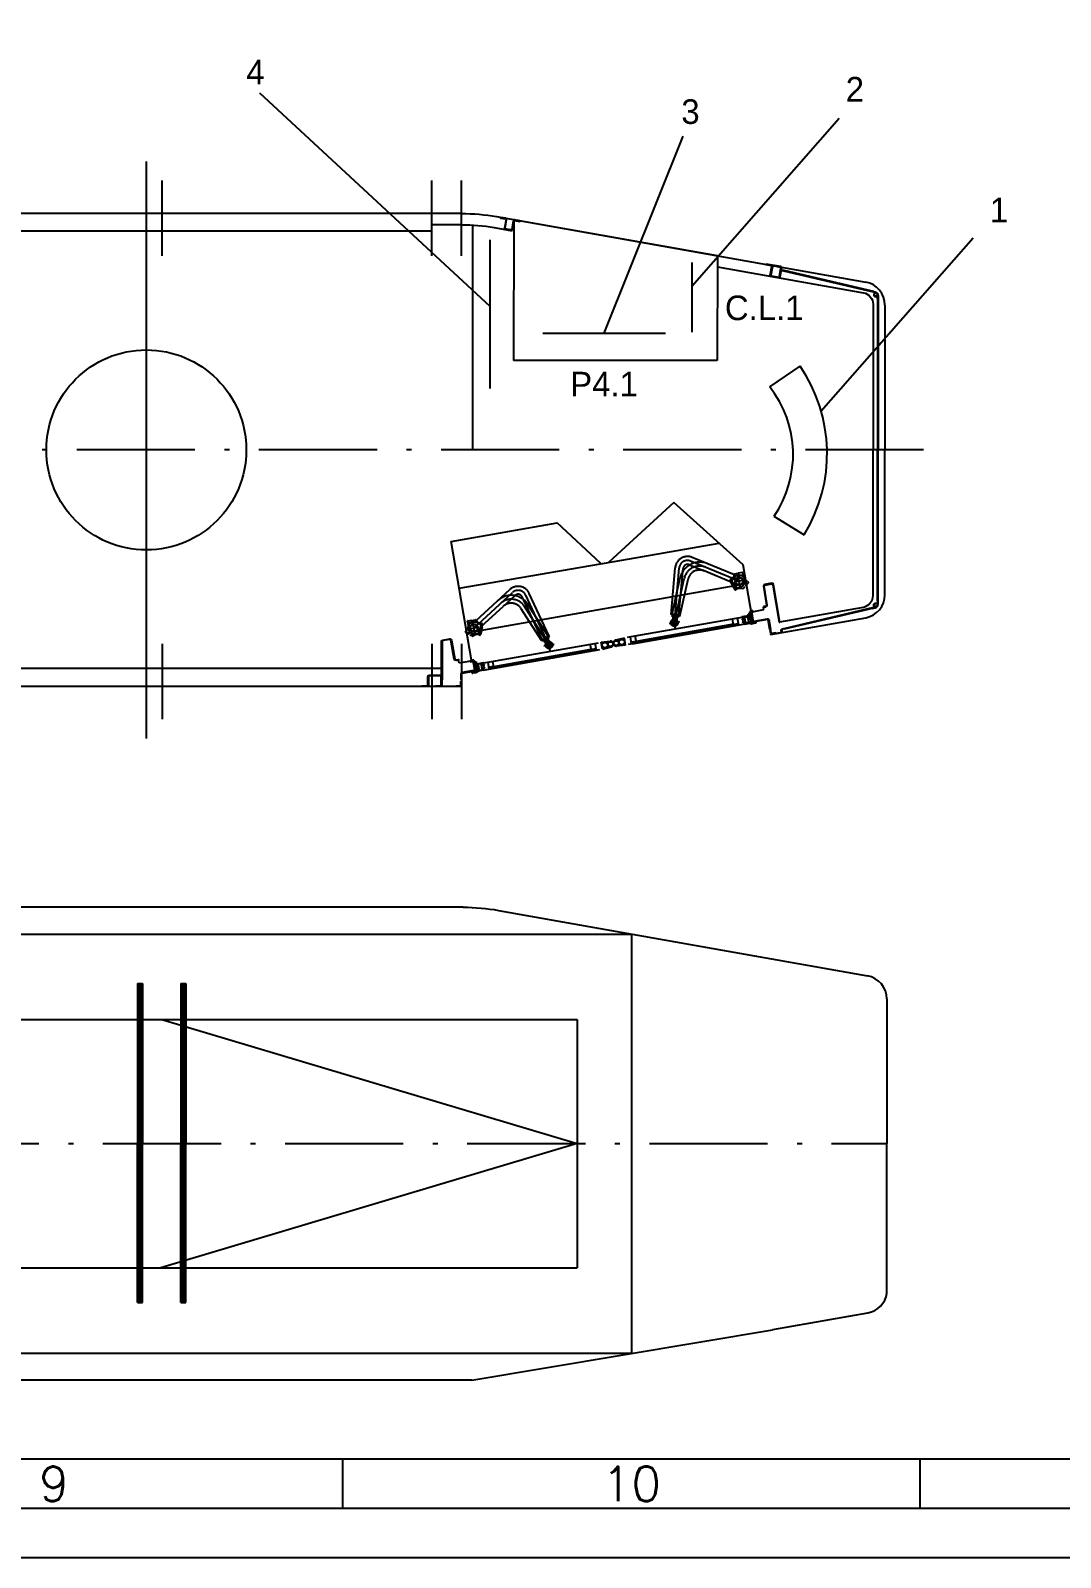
# Model space of a CAD drawing. Header units: millimetres. Extents: x 39 to 880, y 30 to 327.
# Drawn here: x 545.2 to 649.8, y 29.8 to 184.8 of the extents above; entities that cross this region are included whole.
import ezdxf
from ezdxf.enums import TextEntityAlignment as Align

# ---------------------------------------------------------------- set-up
doc = ezdxf.new("R2010")
doc.units = ezdxf.units.MM
doc.linetypes.add('ACAD_ISO10W100', pattern=[18.5, 12, -3, 0.5, -3])
doc.layers.add('AXE', color=1, linetype='ACAD_ISO10W100')
doc.layers.add('SUBTIRE', color=1, linetype='Continuous')
doc.styles.add('ISO', font='SIMPLEX.SHX')

# ---------------------------------------------------------------- blocks, each defined once
blk = doc.blocks.new('4A4')
at = {"color": 70}
for p, q in [((-303.24, 5), (-303.24, 10)), ((-244.6, 5), (-244.6, 10))]:
    blk.add_line(p, q, dxfattribs=at)
at = {"color": 240}
for points in [[(0, 0), (0, 297), (-841, 297), (-841, 0)], [(-5, 5), (-5, 292), (-836, 292), (-836, 5)]]:
    blk.add_lwpolyline(points, close=True, dxfattribs=at)
at = {"color": 70}
blk.add_lwpolyline([(-831, 287), (-831, 10), (-10, 10), (-10, 287)], close=True, dxfattribs=at)
at = {"color": 50, "style": 'ISO'}
for s, p in [('9', (-332.56, 7.48)), ('10', (-273.92, 7.48))]:
    blk.add_text(s, height=3.5, dxfattribs=at).set_placement(p, align=Align.MIDDLE)

msp = doc.modelspace()

# ---------------------------------------------------------------- linework, layer by layer
at = {"color": 1}
for p, q in [((591.85, 156.79), (568.46, 178.46)), ((612.39, 158.91), (627.3, 175.91)), ((603.45, 154.09), (611.47, 174.08)), ((590.09, 142.24), (590.09, 165.07)), ((625.47, 146.2), (640.9, 163.78)), ((444.2, 93.1), (606.22, 93.1)), ((606.22, 93.1), (606.22, 50.53)), ((556.07, 88.06), (556.55, 88.06)), ((556.23, 72.42), (556.23, 88.06)), ((560.47, 88.06), (560.95, 88.06)), ((560.79, 72.42), (560.79, 88.06)), ((444.2, 84.43), (556.07, 84.43)), ((556.55, 84.43), (560.47, 84.43)), ((558.51, 84.43), (600.71, 71.82)), ((560.95, 84.43), (600.71, 84.43)), ((600.71, 84.43), (600.71, 59.2)), ((556.23, 71.35), (556.23, 71.88)), ((556.23, 71.35), (556.23, 55.71)), ((600.71, 71.82), (558.43, 59.2)), ((560.79, 71.35), (560.79, 71.82)), ((560.79, 71.35), (560.79, 55.71)), ((444.2, 59.2), (600.71, 59.2)), ((556.07, 55.71), (556.55, 55.71)), ((560.47, 55.71), (560.95, 55.71)), ((590, 47.82), (620.55, 52.93))]:
    msp.add_line(p, q, dxfattribs=at)
for p, q in [((594.27, 165.61), (594.25, 151.3)), ((614.95, 161.95), (594.27, 165.61)), ((614.95, 161.95), (614.93, 151.3)), ((614.93, 151.3), (594.25, 151.3))]:
    msp.add_line(p, q)
at = {"color": 2}
for p, q in [((591.85, 148.46), (591.85, 163.56)), ((612.39, 154.19), (612.39, 161.26)), ((597.21, 154.09), (609.68, 154.08)), ((620.25, 148.63), (623.33, 150.74)), ((620.68, 135.51), (623.76, 133.62))]:
    msp.add_line(p, q, dxfattribs=at)
at = {"color": 1, "linetype": 'ACAD_ISO10W100'}
for p, q in [((635.88, 142.24), (436.95, 142.24)), ((108.54, 71.82), (632.14, 71.82))]:
    msp.add_line(p, q, dxfattribs=at)
at = {"color": 2}
for centre, radius, start, end in [((610.35, 141.86), 15.73, 328.4391, 34.3892), ((611.52, 141.78), 11.11, 325.6371, 38.122)]:
    msp.add_arc(centre, radius, start, end, dxfattribs=at)
at = {"layer": 'AXE', "ltscale": 10}
msp.add_line((556.95, 171.53), (556.95, 112.95), dxfattribs=at)
at = {"layer": 'AXE'}
for p, q in [((558.55, 161.93), (558.55, 169.57)), ((585.95, 161.93), (585.95, 169.57)), ((588.95, 161.93), (588.95, 169.57)), ((610.24, 125.52), (610.65, 130.28)), ((610.24, 125.52), (610.65, 130.28)), ((610.57, 124.69), (611.05, 130.25)), ((610.57, 124.69), (611.05, 130.25)), ((611.42, 129.9), (611.45, 130.21)), ((611.42, 129.9), (611.45, 130.21)), ((612.11, 130.57), (612.07, 130.59)), ((612.11, 130.57), (612.07, 130.59)), ((612.11, 130.57), (613.59, 129.96)), ((612.11, 130.57), (613.59, 129.96)), ((617.15, 128.91), (612.22, 130.96)), ((617.15, 128.91), (612.22, 130.96)), ((616.66, 129.55), (612.37, 131.33)), ((616.66, 129.55), (612.37, 131.33)), ((610.35, 125.55), (611.17, 129.28)), ((610.35, 125.55), (611.17, 129.28)), ((610.57, 124.69), (611.56, 129.19)), ((610.57, 124.69), (611.56, 129.19)), ((611.03, 125.45), (611.42, 129.9)), ((611.03, 125.45), (611.42, 129.9)), ((611.13, 125.38), (611.96, 129.11)), ((611.13, 125.38), (611.96, 129.11)), ((616.35, 128.81), (613.59, 129.96)), ((616.35, 128.81), (613.59, 129.96)), ((616.39, 128.92), (616.97, 128.16)), ((616.39, 128.92), (616.97, 128.16)), ((616.81, 128.7), (616.47, 128.48)), ((616.81, 128.7), (616.47, 128.48)), ((616.61, 129.45), (617.56, 129.57)), ((616.61, 129.45), (617.56, 129.57)), ((617.67, 129.01), (616.63, 128.82)), ((617.67, 129.01), (616.63, 128.82)), ((617.06, 129.3), (616.98, 129.7)), ((617.06, 129.3), (616.98, 129.7)), ((617.14, 129.31), (617.05, 129.72)), ((617.14, 129.31), (617.05, 129.72)), ((617.24, 128.39), (617.06, 129.44)), ((617.24, 128.39), (617.06, 129.44)), ((590.21, 124.16), (594.14, 127.77)), ((590.21, 124.16), (594.14, 127.77)), ((590.45, 124.93), (593.87, 128.06)), ((590.45, 124.93), (593.87, 128.06)), ((594.38, 127.44), (593.2, 126.36)), ((594.38, 127.44), (593.2, 126.36)), ((594.38, 127.44), (594.41, 127.47)), ((594.38, 127.44), (594.41, 127.47)), ((595.25, 127.04), (595.12, 127.33)), ((595.25, 127.04), (595.12, 127.33)), ((597.84, 122.44), (595.48, 127.5)), ((597.84, 122.44), (595.48, 127.5)), ((597.87, 123.34), (595.84, 127.67)), ((597.87, 123.34), (595.84, 127.67)), ((616.86, 128.64), (616.52, 128.42)), ((616.86, 128.64), (616.52, 128.42)), ((590.99, 124.34), (593.2, 126.36)), ((590.99, 124.34), (593.2, 126.36)), ((597.07, 122.9), (595.02, 126.12)), ((597.07, 122.9), (595.02, 126.12)), ((597.14, 123), (595.25, 127.04)), ((597.14, 123), (595.25, 127.04)), ((597.84, 122.44), (595.36, 126.34)), ((597.84, 122.44), (595.36, 126.34)), ((597.75, 123.33), (595.7, 126.55)), ((597.75, 123.33), (595.7, 126.55)), ((611.13, 125.38), (610.35, 125.55)), ((611.13, 125.38), (610.35, 125.55)), ((590.53, 124.85), (589.6, 124.64)), ((590.53, 124.85), (589.6, 124.64)), ((589.69, 124.07), (590.73, 124.25)), ((589.69, 124.07), (590.73, 124.25)), ((590.08, 124.54), (590.02, 124.95)), ((590.08, 124.54), (590.02, 124.95)), ((590.16, 124.56), (590.1, 124.96)), ((590.16, 124.56), (590.1, 124.96)), ((590.3, 123.64), (590.12, 124.69)), ((590.3, 123.64), (590.12, 124.69)), ((590.57, 124), (590.98, 123.91)), ((590.57, 124), (590.98, 123.91)), ((590.6, 124.08), (590.99, 123.99)), ((590.6, 124.08), (590.99, 123.99)), ((590.92, 124.43), (590.63, 123.52)), ((590.92, 124.43), (590.63, 123.52)), ((617.59, 125.27), (605.5, 123.14)), ((617.59, 125.27), (605.5, 123.14)), ((617.71, 124.56), (605.62, 122.43)), ((617.71, 124.56), (605.62, 122.43)), ((616.58, 124.55), (606.69, 122.8)), ((616.58, 124.55), (606.69, 122.8)), ((611.08, 124.78), (610.05, 124.6)), ((611.08, 124.78), (610.05, 124.6)), ((610.38, 125.51), (610.24, 125.52)), ((610.38, 125.51), (610.24, 125.52)), ((610.28, 125.51), (610.27, 125.46)), ((610.28, 125.51), (610.27, 125.46)), ((610.49, 125.44), (610.27, 125.46)), ((610.49, 125.44), (610.27, 125.46)), ((610.39, 125.55), (610.37, 125.49)), ((610.39, 125.55), (610.37, 125.49)), ((611.08, 125.33), (610.37, 125.49)), ((611.08, 125.33), (610.37, 125.49)), ((611.03, 125.45), (610.38, 125.51)), ((611.03, 125.45), (610.38, 125.51)), ((610.38, 125.28), (610.39, 125.43)), ((610.38, 125.28), (610.39, 125.43)), ((610.43, 125.26), (610.53, 125.25)), ((610.43, 125.26), (610.53, 125.25)), ((610.44, 125.13), (610.45, 125.26)), ((610.44, 125.13), (610.45, 125.26)), ((610.45, 125.3), (610.49, 125.45)), ((610.45, 125.3), (610.49, 125.45)), ((610.67, 124.09), (610.46, 125.28)), ((610.67, 124.09), (610.46, 125.28)), ((610.99, 125.39), (610.49, 125.44)), ((610.99, 125.39), (610.49, 125.44)), ((610.51, 125.42), (610.5, 125.28)), ((610.51, 125.42), (610.5, 125.28)), ((610.5, 125.28), (610.5, 125.27)), ((610.5, 125.28), (610.5, 125.27)), ((610.5, 125.14), (610.53, 125.27)), ((610.5, 125.14), (610.53, 125.27)), ((610.51, 125.27), (610.69, 125.23)), ((610.51, 125.27), (610.69, 125.23)), ((610.53, 125.25), (610.61, 125.24)), ((610.53, 125.25), (610.61, 125.24)), ((610.61, 125.42), (610.57, 125.27)), ((610.61, 125.42), (610.57, 125.27)), ((610.79, 125.23), (610.61, 125.24)), ((610.79, 125.23), (610.61, 125.24)), ((610.86, 125.19), (610.69, 125.23)), ((610.86, 125.19), (610.69, 125.23)), ((610.75, 125.4), (610.73, 125.24)), ((610.75, 125.4), (610.73, 125.24)), ((610.76, 125.1), (610.77, 125.23)), ((610.76, 125.1), (610.77, 125.23)), ((610.84, 125.37), (610.81, 125.22)), ((610.84, 125.37), (610.81, 125.22)), ((610.81, 125.07), (610.84, 125.2)), ((610.81, 125.07), (610.84, 125.2)), ((610.85, 125.23), (610.87, 125.39)), ((610.85, 125.23), (610.87, 125.39)), ((610.92, 125.19), (610.96, 125.35)), ((610.92, 125.19), (610.96, 125.35)), ((610.99, 125.45), (610.99, 125.39)), ((610.99, 125.45), (610.99, 125.39)), ((611.09, 125.39), (611.08, 125.33)), ((611.09, 125.39), (611.08, 125.33)), ((616.59, 124.47), (616.49, 125.08)), ((616.59, 124.47), (616.49, 125.08)), ((616.58, 124.55), (617.07, 124.63)), ((616.58, 124.55), (617.07, 124.63)), ((617.1, 124.46), (616.98, 125.17)), ((617.1, 124.46), (616.98, 125.17)), ((618, 125.02), (618.51, 125.11)), ((618, 125.02), (618.51, 125.11)), ((558.55, 122.55), (558.55, 114.91)), ((585.95, 122.55), (585.95, 114.91)), ((588.95, 122.55), (588.95, 114.91)), ((591.04, 120.59), (603.13, 122.72)), ((591.04, 120.59), (603.13, 122.72)), ((597.07, 122.9), (597.75, 123.33)), ((597.07, 122.9), (597.75, 123.33)), ((597.11, 122.92), (597.14, 122.87)), ((597.11, 122.92), (597.14, 122.87)), ((597.14, 123), (597.74, 123.28)), ((597.14, 123), (597.74, 123.28)), ((597.14, 122.87), (597.75, 123.26)), ((597.14, 122.87), (597.75, 123.26)), ((597.18, 123.02), (597.2, 122.96)), ((597.18, 123.02), (597.2, 122.96)), ((597.2, 122.96), (597.66, 123.17)), ((597.2, 122.96), (597.66, 123.17)), ((597.33, 122.8), (597.25, 122.93)), ((597.33, 122.8), (597.25, 122.93)), ((597.38, 122.86), (597.32, 123)), ((597.38, 122.86), (597.32, 123)), ((597.32, 122.35), (598.36, 122.53)), ((597.32, 122.35), (598.36, 122.53)), ((597.35, 122.99), (597.43, 122.86)), ((597.35, 122.99), (597.43, 122.86)), ((597.39, 122.82), (597.54, 122.92)), ((597.39, 122.82), (597.54, 122.92)), ((597.48, 122.72), (597.41, 122.83)), ((597.48, 122.72), (597.41, 122.83)), ((597.42, 123.05), (597.49, 122.91)), ((597.42, 123.05), (597.49, 122.91)), ((597.44, 122.87), (597.6, 122.95)), ((597.44, 122.87), (597.6, 122.95)), ((597.52, 122.76), (597.46, 122.88)), ((597.52, 122.76), (597.46, 122.88)), ((597.69, 123.01), (597.54, 122.92)), ((597.69, 123.01), (597.54, 122.92)), ((597.55, 123.12), (597.64, 122.99)), ((597.55, 123.12), (597.64, 122.99)), ((597.68, 122.99), (597.6, 122.95)), ((597.68, 122.99), (597.6, 122.95)), ((597.64, 123.16), (597.7, 123.02)), ((597.64, 123.16), (597.7, 123.02)), ((597.74, 123.05), (597.65, 123.19)), ((597.74, 123.05), (597.65, 123.19)), ((597.66, 123.17), (597.86, 123.27)), ((597.66, 123.17), (597.86, 123.27)), ((597.77, 123.03), (597.68, 122.99)), ((597.77, 123.03), (597.68, 122.99)), ((597.75, 122.89), (597.68, 123)), ((597.75, 122.89), (597.68, 123)), ((597.7, 123.02), (597.71, 123.01)), ((597.7, 123.02), (597.71, 123.01)), ((597.72, 123.31), (597.75, 123.26)), ((597.72, 123.31), (597.75, 123.26)), ((597.74, 123.28), (597.87, 123.34)), ((597.74, 123.28), (597.87, 123.34)), ((597.95, 121.85), (597.74, 123.03)), ((597.95, 121.85), (597.74, 123.03)), ((597.82, 123.06), (597.75, 123.21)), ((597.82, 123.06), (597.75, 123.21)), ((597.81, 122.9), (597.75, 123.02)), ((597.81, 122.9), (597.75, 123.02)), ((597.83, 123.32), (597.86, 123.27)), ((597.83, 123.32), (597.86, 123.27)), ((602.14, 121.92), (602.03, 122.53)), ((602.14, 121.92), (602.03, 122.53)), ((602.65, 121.91), (602.52, 122.62)), ((602.65, 121.91), (602.52, 122.62)), ((603.13, 122.72), (604.05, 122.82)), ((603.13, 122.72), (604.05, 122.82)), ((603.26, 122.02), (603.13, 122.72)), ((603.26, 122.02), (603.13, 122.72)), ((605.5, 123.14), (604.6, 122.92)), ((605.5, 123.14), (604.6, 122.92)), ((605.62, 122.43), (605.5, 123.14)), ((605.62, 122.43), (605.5, 123.14)), ((606.23, 122.54), (606.11, 123.25)), ((606.23, 122.54), (606.11, 123.25)), ((606.69, 122.8), (606.2, 122.72)), ((606.69, 122.8), (606.2, 122.72)), ((606.71, 122.73), (606.6, 123.34)), ((606.71, 122.73), (606.6, 123.34)), ((591.17, 119.88), (603.26, 122.02)), ((591.17, 119.88), (603.26, 122.02)), ((592.24, 120.26), (602.12, 122)), ((592.24, 120.26), (602.12, 122)), ((602.12, 122), (602.62, 122.09)), ((602.12, 122), (602.62, 122.09)), ((603.26, 122.02), (604.15, 122.24)), ((603.26, 122.02), (604.15, 122.24)), ((605.62, 122.43), (604.71, 122.33)), ((605.62, 122.43), (604.71, 122.33)), ((590.12, 119.68), (590.07, 119.67)), ((590.12, 119.68), (590.07, 119.67)), ((590.74, 120.21), (590.23, 120.12)), ((590.74, 120.21), (590.23, 120.12)), ((591.78, 119.99), (591.65, 120.7)), ((591.78, 119.99), (591.65, 120.7)), ((592.24, 120.26), (591.74, 120.17)), ((592.24, 120.26), (591.74, 120.17)), ((592.25, 120.18), (592.14, 120.79))]:
    msp.add_line(p, q, dxfattribs=at)
for points in [[(617.8, 128.43), (618.09, 128.75, 0.440011), (618.09, 128.81), (617.72, 129.09, 0.639522), (616.64, 129.23), (616.22, 129.06, 0.440011), (616.2, 129), (616.4, 128.61)], [(617.8, 128.43), (618.09, 128.75, 0.440011), (618.09, 128.81), (617.72, 129.09, 0.639522), (616.64, 129.23), (616.22, 129.06, 0.440011), (616.2, 129), (616.4, 128.61)], [(616.98, 129.7), (616.71, 129.64, 0.244698), (616.68, 129.62), (616.5, 129.18), (616.32, 128.75, 0.244698), (616.33, 128.71), (616.47, 128.48)], [(616.98, 129.7), (616.71, 129.64, 0.244698), (616.68, 129.62), (616.5, 129.18), (616.32, 128.75, 0.244698), (616.33, 128.71), (616.47, 128.48)], [(616.52, 128.42), (616.75, 128.04, 0.440011), (616.81, 128.03), (617.17, 128.31, 0.639522), (617.59, 129.32), (617.53, 129.78, 0.440011), (617.48, 129.81), (617.05, 129.72)], [(616.52, 128.42), (616.75, 128.04, 0.440011), (616.81, 128.03), (617.17, 128.31, 0.639522), (617.59, 129.32), (617.53, 129.78, 0.440011), (617.48, 129.81), (617.05, 129.72)], [(616.44, 128.54), (616.56, 128.3, 0.244698), (616.59, 128.28), (617.06, 128.22), (617.52, 128.16, 0.244698), (617.56, 128.17), (617.74, 128.37)], [(616.44, 128.54), (616.56, 128.3, 0.244698), (616.59, 128.28), (617.06, 128.22), (617.52, 128.16, 0.244698), (617.56, 128.17), (617.74, 128.37)], [(618.25, 125.79, -1.085379), (618.27, 125.79, -0.117221), (618.24, 125.55), (618.25, 125.49), (618.27, 125.5), (618.28, 125.44), (618.22, 125.43), (618.15, 125.49), (618.13, 125.57, 0.232811), (618.25, 125.79)], [(618.25, 125.79, -1.085379), (618.27, 125.79, -0.117221), (618.24, 125.55), (618.25, 125.49), (618.27, 125.5), (618.28, 125.44), (618.22, 125.43), (618.15, 125.49), (618.13, 125.57, 0.232811), (618.25, 125.79)], [(589.77, 123.49), (589.38, 123.69, -0.440011), (589.36, 123.75), (589.61, 124.14, -0.639522), (590.58, 124.64), (591.03, 124.62, -0.440011), (591.07, 124.57), (591.02, 124.14)], [(589.77, 123.49), (589.38, 123.69, -0.440011), (589.36, 123.75), (589.61, 124.14, -0.639522), (590.58, 124.64), (591.03, 124.62, -0.440011), (591.07, 124.57), (591.02, 124.14)], [(590.98, 123.91), (590.88, 123.48, -0.440011), (590.83, 123.45), (590.39, 123.59, -0.639522), (589.65, 124.4), (589.56, 124.84, -0.440011), (589.59, 124.89), (590.02, 124.95)], [(590.98, 123.91), (590.88, 123.48, -0.440011), (590.83, 123.45), (590.39, 123.59, -0.639522), (589.65, 124.4), (589.56, 124.84, -0.440011), (589.59, 124.89), (590.02, 124.95)], [(591, 124.06), (590.97, 123.79, -0.244698), (590.95, 123.76), (590.53, 123.54), (590.12, 123.33, -0.244698), (590.08, 123.33), (589.84, 123.45)], [(591, 124.06), (590.97, 123.79, -0.244698), (590.95, 123.76), (590.53, 123.54), (590.12, 123.33, -0.244698), (590.08, 123.33), (589.84, 123.45)], [(590.1, 124.96), (590.37, 125, -0.244698), (590.41, 124.98), (590.72, 124.64), (591.04, 124.29, -0.244698), (591.05, 124.25), (590.99, 123.99)], [(590.1, 124.96), (590.37, 125, -0.244698), (590.41, 124.98), (590.72, 124.64), (591.04, 124.29, -0.244698), (591.05, 124.25), (590.99, 123.99)], [(618.73, 124.68, -0.414217), (618.69, 124.71), (618.69, 124.74), (618.89, 124.77), (618.89, 124.75, -0.414214), (618.83, 124.66), (618.8, 124.65)], [(618.73, 124.68, -0.414217), (618.69, 124.71), (618.69, 124.74), (618.89, 124.77), (618.89, 124.75, -0.414214), (618.83, 124.66), (618.8, 124.65)], [(603.89, 122.75), (603.63, 122.74, -0.158277), (603.79, 122.61, -0.144249), (603.89, 122.75, -1.072469)], [(603.89, 122.75), (603.63, 122.74, -0.158277), (603.79, 122.61, -0.144249), (603.89, 122.75, -1.072469)], [(604.78, 122.91), (605.02, 122.98, 0.158277), (604.91, 122.81, 0.144249), (604.78, 122.91, 1.072469)], [(604.78, 122.91), (605.02, 122.98, 0.158277), (604.91, 122.81, 0.144249), (604.78, 122.91, 1.072469)], [(604.87, 122.4), (605.12, 122.42, -0.158277), (604.96, 122.55, -0.144249), (604.87, 122.4, -1.072469)], [(604.87, 122.4), (605.12, 122.42, -0.158277), (604.96, 122.55, -0.144249), (604.87, 122.4, -1.072469)], [(603.98, 122.25), (603.73, 122.18, 0.158277), (603.84, 122.35, 0.144249), (603.98, 122.25, 1.072469)], [(603.98, 122.25), (603.73, 122.18, 0.158277), (603.84, 122.35, 0.144249), (603.98, 122.25, 1.072469)], [(590.17, 119.65, 0.414217), (590.2, 119.68), (590.19, 119.71), (589.99, 119.68), (590, 119.66, 0.414214), (590.09, 119.59), (590.12, 119.6)], [(590.17, 119.65, 0.414217), (590.2, 119.68), (590.19, 119.71), (589.99, 119.68), (590, 119.66, 0.414214), (590.09, 119.59), (590.12, 119.6)], [(590.24, 120.85, 1.085379), (590.23, 120.84, 0.117221), (590.33, 120.63), (590.34, 120.57), (590.32, 120.57), (590.34, 120.51), (590.39, 120.52), (590.44, 120.61), (590.43, 120.69, -0.232811), (590.24, 120.85)], [(590.24, 120.85, 1.085379), (590.23, 120.84, 0.117221), (590.33, 120.63), (590.34, 120.57), (590.32, 120.57), (590.34, 120.51), (590.39, 120.52), (590.44, 120.61), (590.43, 120.69, -0.232811), (590.24, 120.85)]]:
    msp.add_lwpolyline(points, format="xyb", dxfattribs=at)
for points in [[(618.48, 124.6, -0.131652), (618.43, 124.6), (618.29, 124.65, -0.267949), (618.22, 124.73), (618.19, 124.9), (618.25, 124.91), (618.28, 124.74, 0.267949), (618.31, 124.71), (618.38, 124.68, 0.57735), (618.41, 124.7), (618.29, 125.4), (618.17, 125.38), (618.2, 125.21), (618.14, 125.2), (618.08, 125.54, -0.414214), (618.1, 125.57), (618.14, 125.57), (618.16, 125.42), (618.28, 125.44), (618.27, 125.5), (618.25, 125.49), (618.24, 125.55), (618.31, 125.56), (618.46, 124.7, 0.414214), (618.53, 124.65), (618.73, 124.68, 0.414214), (618.76, 124.73), (618.76, 124.73), (618.82, 124.74), (618.83, 124.7, -0.414212), (618.8, 124.65), (618.48, 124.6)], [(618.48, 124.6, -0.131652), (618.43, 124.6), (618.29, 124.65, -0.267949), (618.22, 124.73), (618.19, 124.9), (618.25, 124.91), (618.28, 124.74, 0.267949), (618.31, 124.71), (618.38, 124.68, 0.57735), (618.41, 124.7), (618.29, 125.4), (618.17, 125.38), (618.2, 125.21), (618.14, 125.2), (618.08, 125.54, -0.414214), (618.1, 125.57), (618.14, 125.57), (618.16, 125.42), (618.28, 125.44), (618.27, 125.5), (618.25, 125.49), (618.24, 125.55), (618.31, 125.56), (618.46, 124.7, 0.414214), (618.53, 124.65), (618.73, 124.68, 0.414214), (618.76, 124.73), (618.76, 124.73), (618.82, 124.74), (618.83, 124.7, -0.414212), (618.8, 124.65), (618.48, 124.6)], [(618.52, 125.93), (618.37, 125.9, 0.414214), (618.27, 125.76), (618.46, 124.7), (618.52, 124.71), (618.33, 125.77, -0.414214), (618.38, 125.84), (618.53, 125.87)], [(618.52, 125.93), (618.37, 125.9, 0.414214), (618.27, 125.76), (618.46, 124.7), (618.52, 124.71), (618.33, 125.77, -0.414214), (618.38, 125.84), (618.53, 125.87)], [(618.19, 124.9), (618.25, 124.91), (618.26, 124.86), (618.36, 124.88), (618.35, 124.96, -0.480385), (618.3, 125.2), (618.29, 125.28), (618.19, 125.26), (618.2, 125.21), (618.14, 125.2), (618.1, 125.41), (617.91, 125.37), (617.43, 125.29, 0.97941), (617.44, 125.25), (617.59, 125.27), (617.95, 125.3, -0.381674), (618.03, 125.23), (618.1, 124.86, 0.168299), (618.19, 124.69, 0.71189), (618.23, 124.71)], [(618.19, 124.9), (618.25, 124.91), (618.26, 124.86), (618.36, 124.88), (618.35, 124.96, -0.480385), (618.3, 125.2), (618.29, 125.28), (618.19, 125.26), (618.2, 125.21), (618.14, 125.2), (618.1, 125.41), (617.91, 125.37), (617.43, 125.29, 0.97941), (617.44, 125.25), (617.59, 125.27), (617.95, 125.3, -0.381674), (618.03, 125.23), (618.1, 124.86, 0.168299), (618.19, 124.69, 0.71189), (618.23, 124.71)], [(618.41, 124.61), (618.27, 124.66, 0.103173), (618.07, 124.69), (617.87, 124.67, -0.381674), (617.79, 124.74), (617.72, 125.11, 0.180575), (617.63, 125.27, 0.634663), (617.59, 125.25), (617.63, 125.07), (617.57, 125.06), (617.56, 125.11), (617.46, 125.09), (617.47, 125.01, -0.480385), (617.52, 124.77), (617.53, 124.69), (617.63, 124.71), (617.62, 124.76), (617.68, 124.77), (617.71, 124.56), (617.91, 124.59), (618.08, 124.61, -0.115335), (618.39, 124.57, 0.996879)], [(618.41, 124.61), (618.27, 124.66, 0.103173), (618.07, 124.69), (617.87, 124.67, -0.381674), (617.79, 124.74), (617.72, 125.11, 0.180575), (617.63, 125.27, 0.634663), (617.59, 125.25), (617.63, 125.07), (617.57, 125.06), (617.56, 125.11), (617.46, 125.09), (617.47, 125.01, -0.480385), (617.52, 124.77), (617.53, 124.69), (617.63, 124.71), (617.62, 124.76), (617.68, 124.77), (617.71, 124.56), (617.91, 124.59), (618.08, 124.61, -0.115335), (618.39, 124.57, 0.996879)], [(589.94, 120.89), (590.09, 120.91, -0.414214), (590.23, 120.82), (590.42, 119.75), (590.36, 119.74), (590.17, 120.8, 0.414214), (590.1, 120.85), (589.95, 120.83)], [(589.94, 120.89), (590.09, 120.91, -0.414214), (590.23, 120.82), (590.42, 119.75), (590.36, 119.74), (590.17, 120.8, 0.414214), (590.1, 120.85), (589.95, 120.83)], [(590.44, 119.65, 0.131652), (590.48, 119.68), (590.6, 119.77, 0.267949), (590.63, 119.86), (590.6, 120.04), (590.54, 120.03), (590.57, 119.85, -0.267949), (590.56, 119.82), (590.5, 119.76, -0.57735), (590.46, 119.78), (590.34, 120.47), (590.46, 120.49), (590.49, 120.32), (590.55, 120.33), (590.49, 120.68, 0.414214), (590.46, 120.69), (590.42, 120.69), (590.45, 120.53), (590.33, 120.51), (590.32, 120.57), (590.34, 120.57), (590.33, 120.63), (590.26, 120.62), (590.42, 119.75, -0.414214), (590.37, 119.68), (590.17, 119.65, -0.414214), (590.12, 119.68), (590.12, 119.68), (590.07, 119.67), (590.07, 119.63, 0.414212), (590.12, 119.6), (590.43, 119.65)], [(590.44, 119.65, 0.131652), (590.48, 119.68), (590.6, 119.77, 0.267949), (590.63, 119.86), (590.6, 120.04), (590.54, 120.03), (590.57, 119.85, -0.267949), (590.56, 119.82), (590.5, 119.76, -0.57735), (590.46, 119.78), (590.34, 120.47), (590.46, 120.49), (590.49, 120.32), (590.55, 120.33), (590.49, 120.68, 0.414214), (590.46, 120.69), (590.42, 120.69), (590.45, 120.53), (590.33, 120.51), (590.32, 120.57), (590.34, 120.57), (590.33, 120.63), (590.26, 120.62), (590.42, 119.75, -0.414214), (590.37, 119.68), (590.17, 119.65, -0.414214), (590.12, 119.68), (590.12, 119.68), (590.07, 119.67), (590.07, 119.63, 0.414212), (590.12, 119.6), (590.43, 119.65)], [(590.6, 120.04), (590.54, 120.03), (590.55, 119.98), (590.45, 119.96), (590.44, 120.03, 0.480385), (590.39, 120.28), (590.38, 120.35), (590.48, 120.37), (590.49, 120.32), (590.55, 120.33), (590.51, 120.54), (590.71, 120.57), (591.18, 120.66, -0.97941), (591.19, 120.62), (591.04, 120.59), (590.69, 120.49, 0.381674), (590.64, 120.4), (590.7, 120.03, -0.168299), (590.67, 119.83, -0.71189), (590.63, 119.84)], [(590.6, 120.04), (590.54, 120.03), (590.55, 119.98), (590.45, 119.96), (590.44, 120.03, 0.480385), (590.39, 120.28), (590.38, 120.35), (590.48, 120.37), (590.49, 120.32), (590.55, 120.33), (590.51, 120.54), (590.71, 120.57), (591.18, 120.66, -0.97941), (591.19, 120.62), (591.04, 120.59), (590.69, 120.49, 0.381674), (590.64, 120.4), (590.7, 120.03, -0.168299), (590.67, 119.83, -0.71189), (590.63, 119.84)], [(590.5, 119.69), (590.61, 119.78, -0.103173), (590.79, 119.88), (590.98, 119.93, 0.381674), (591.04, 120.02), (590.97, 120.39, -0.180575), (591, 120.57, -0.634663), (591.04, 120.57), (591.08, 120.39), (591.14, 120.4), (591.13, 120.45), (591.23, 120.46), (591.24, 120.39, 0.480385), (591.28, 120.14), (591.29, 120.07), (591.2, 120.05), (591.19, 120.1), (591.13, 120.09), (591.17, 119.88), (590.97, 119.84), (590.81, 119.8, 0.115335), (590.52, 119.66, -0.996879)], [(590.5, 119.69), (590.61, 119.78, -0.103173), (590.79, 119.88), (590.98, 119.93, 0.381674), (591.04, 120.02), (590.97, 120.39, -0.180575), (591, 120.57, -0.634663), (591.04, 120.57), (591.08, 120.39), (591.14, 120.4), (591.13, 120.45), (591.23, 120.46), (591.24, 120.39, 0.480385), (591.28, 120.14), (591.29, 120.07), (591.2, 120.05), (591.19, 120.1), (591.13, 120.09), (591.17, 119.88), (590.97, 119.84), (590.81, 119.8, 0.115335), (590.52, 119.66, -0.996879)]]:
    msp.add_lwpolyline(points, format="xyb", close=True, dxfattribs=at)
for points in [[(606.33, 122.56), (617.01, 124.44), (616.99, 124.54), (606.31, 122.66)], [(606.33, 122.56), (617.01, 124.44), (616.99, 124.54), (606.31, 122.66)], [(610.76, 124.72), (610.63, 124.87), (610.44, 124.84), (610.37, 124.65), (610.5, 124.5), (610.69, 124.53)], [(610.76, 124.72), (610.63, 124.87), (610.44, 124.84), (610.37, 124.65), (610.5, 124.5), (610.69, 124.53)], [(597.64, 122.41), (597.71, 122.6), (597.91, 122.63), (598.04, 122.48), (597.97, 122.29), (597.77, 122.26)], [(597.64, 122.41), (597.71, 122.6), (597.91, 122.63), (598.04, 122.48), (597.97, 122.29), (597.77, 122.26)], [(602.55, 121.89), (591.87, 120.01), (591.86, 120.11), (602.53, 121.99)], [(602.55, 121.89), (591.87, 120.01), (591.86, 120.11), (602.53, 121.99)]]:
    msp.add_lwpolyline(points, close=True, dxfattribs=at)
at = {"layer": 'AXE', "ltscale": 10}
msp.add_circle((556.95, 142.24), 10.15, dxfattribs=at)
at = {"layer": 'AXE'}
for centre, radius in [((617.15, 128.91), 0.4), ((617.15, 128.91), 0.4), ((617.15, 128.91), 0.36), ((617.15, 128.91), 0.36), ((590.21, 124.16), 0.4), ((590.21, 124.16), 0.4), ((590.21, 124.16), 0.36), ((590.21, 124.16), 0.36), ((610.57, 124.69), 0.36), ((610.57, 124.69), 0.36), ((610.57, 124.69), 0.3), ((610.57, 124.69), 0.3), ((610.57, 124.69), 0.22), ((610.57, 124.69), 0.22), ((610.57, 124.69), 0.2), ((610.57, 124.69), 0.2), ((597.84, 122.44), 0.36), ((597.84, 122.44), 0.36), ((597.84, 122.44), 0.3), ((597.84, 122.44), 0.3), ((597.84, 122.44), 0.22), ((597.84, 122.44), 0.22), ((597.84, 122.44), 0.2), ((597.84, 122.44), 0.2), ((603.52, 122.43), 0.27), ((603.52, 122.43), 0.27), ((604.08, 122.53), 0.24), ((604.08, 122.53), 0.24), ((604.67, 122.63), 0.24), ((604.67, 122.63), 0.24), ((605.23, 122.73), 0.27), ((605.23, 122.73), 0.27)]:
    msp.add_circle(centre, radius, dxfattribs=at)
for centre, radius, start, end in [((611.9, 130.17), 1.25, 67.5, 175), ((611.9, 130.17), 1.25, 67.5, 175), ((611.9, 130.17), 0.846, 67.5, 175), ((611.9, 130.17), 0.846, 67.5, 175), ((613.13, 128.85), 2, 67.5, 167.5), ((613.13, 128.85), 2, 67.5, 167.5), ((611.9, 130.17), 0.446, 67.5, 175), ((611.9, 130.17), 0.446, 67.5, 175), ((613.13, 128.85), 1.6, 67.5, 167.5), ((613.13, 128.85), 1.6, 67.5, 167.5), ((613.13, 128.85), 1.2, 67.5, 167.5), ((613.13, 128.85), 1.2, 67.5, 167.5), ((594.01, 125.48), 2, 32.5, 132.5), ((594.01, 125.48), 2, 32.5, 132.5), ((594.71, 127.14), 1.25, 25, 132.5), ((594.71, 127.14), 1.25, 25, 132.5), ((594.71, 127.14), 0.846, 25, 132.5), ((594.71, 127.14), 0.846, 25, 132.5), ((594.71, 127.14), 0.446, 25, 132.5), ((594.71, 127.14), 0.446, 25, 132.5), ((594.01, 125.48), 1.6, 32.5, 132.5), ((594.01, 125.48), 1.6, 32.5, 132.5), ((594.01, 125.48), 1.2, 32.5, 132.5), ((594.01, 125.48), 1.2, 32.5, 132.5), ((610.24, 125.15), 0.2, 305.0052, 355), ((610.24, 125.15), 0.2, 305.0052, 355), ((610.45, 125.44), 0.18, 245.5288, 284.4712), ((610.45, 125.44), 0.18, 245.5288, 284.4712), ((610.43, 125.26), 0.18, 73.8195, 104.4712), ((610.43, 125.26), 0.18, 73.8195, 104.4712), ((610.31, 125.18), 0.2, 297.5052, 347.5), ((610.31, 125.18), 0.2, 297.5052, 347.5), ((610.55, 125.45), 0.18, 238.0288, 276.9712), ((610.55, 125.45), 0.18, 238.0288, 276.9712), ((610.51, 125.27), 0.18, 58.0288, 96.9712), ((610.51, 125.27), 0.18, 58.0288, 96.9712), ((610.43, 125.26), 0.18, 65.5288, 73.7914), ((610.43, 125.26), 0.18, 65.5288, 73.7914), ((610.68, 125.95), 0.705, 255.1936, 257.9113), ((610.68, 125.95), 0.705, 255.1936, 257.9113), ((610.57, 124.72), 0.705, 75.1936, 94.8064), ((610.57, 124.72), 0.705, 75.1936, 94.8064), ((610.68, 125.95), 0.705, 257.9113, 274.8064), ((610.68, 125.95), 0.705, 257.9113, 274.8064), ((610.84, 125.92), 0.705, 247.6936, 267.3064), ((610.84, 125.92), 0.705, 247.6936, 267.3064), ((610.57, 124.72), 0.705, 67.6936, 87.3064), ((610.57, 124.72), 0.705, 67.6936, 87.3064), ((610.81, 125.41), 0.18, 245.5288, 284.4712), ((610.81, 125.41), 0.18, 245.5288, 284.4712), ((610.79, 125.23), 0.18, 65.5288, 104.4712), ((610.79, 125.23), 0.18, 65.5288, 104.4712), ((610.96, 125.08), 0.2, 175, 224.9948), ((610.96, 125.08), 0.2, 175, 224.9948), ((610.9, 125.37), 0.18, 238.0288, 276.9712), ((610.9, 125.37), 0.18, 238.0288, 276.9712), ((611.01, 125.03), 0.2, 167.5, 217.4948), ((611.01, 125.03), 0.2, 167.5, 217.4948), ((610.86, 125.19), 0.18, 58.0288, 96.9712), ((610.86, 125.19), 0.18, 58.0288, 96.9712), ((597.39, 122.82), 0.18, 103.0288, 141.9712), ((597.39, 122.82), 0.18, 103.0288, 141.9712), ((597.44, 122.87), 0.18, 95.5288, 134.4712), ((597.44, 122.87), 0.18, 95.5288, 134.4712), ((597.29, 122.97), 0.18, 283.0288, 321.9712), ((597.29, 122.97), 0.18, 283.0288, 321.9712), ((597.82, 122.47), 0.705, 112.6936, 132.3064), ((597.82, 122.47), 0.705, 112.6936, 132.3064), ((597.37, 123.04), 0.18, 275.5288, 314.4712), ((597.37, 123.04), 0.18, 275.5288, 314.4712), ((597.83, 122.48), 0.705, 105.1936, 124.8064), ((597.83, 122.48), 0.705, 105.1936, 124.8064), ((597.16, 123.51), 0.705, 292.6936, 312.3064), ((597.16, 123.51), 0.705, 292.6936, 312.3064), ((597.31, 122.61), 0.2, 342.5052, 32.5), ((597.31, 122.61), 0.2, 342.5052, 32.5), ((597.31, 123.59), 0.705, 285.1936, 302.0887), ((597.31, 123.59), 0.705, 285.1936, 302.0887), ((597.33, 122.68), 0.2, 335.0052, 25), ((597.33, 122.68), 0.2, 335.0052, 25), ((597.69, 123.01), 0.18, 103.0288, 141.9712), ((597.69, 123.01), 0.18, 103.0288, 141.9712), ((597.77, 123.03), 0.18, 126.2086, 134.4712), ((597.77, 123.03), 0.18, 126.2086, 134.4712), ((597.6, 123.16), 0.18, 283.0288, 321.9712), ((597.6, 123.16), 0.18, 283.0288, 321.9712), ((597.77, 123.03), 0.18, 95.5288, 126.1805), ((597.77, 123.03), 0.18, 95.5288, 126.1805), ((597.31, 123.59), 0.705, 302.0887, 304.8064), ((597.31, 123.59), 0.705, 302.0887, 304.8064), ((597.69, 123.19), 0.18, 275.5288, 314.4712), ((597.69, 123.19), 0.18, 275.5288, 314.4712), ((597.91, 123), 0.2, 212.5, 262.4948), ((597.91, 123), 0.2, 212.5, 262.4948), ((597.99, 122.98), 0.2, 205, 254.9948), ((597.99, 122.98), 0.2, 205, 254.9948), ((604.08, 122.53), 0.3, 283.7749, 96.2294), ((604.08, 122.53), 0.3, 283.7749, 96.2294), ((604.67, 122.63), 0.3, 103.7706, 276.2251), ((604.67, 122.63), 0.3, 103.7706, 276.2251)]:
    msp.add_arc(centre, radius, start, end, dxfattribs=at)
at = {"layer": 'SUBTIRE'}
for p, q in [((588.95, 166.24), (445.01, 166.24)), ((585.95, 164.44), (527.75, 164.44)), ((588.95, 165.1), (585.95, 165.1)), ((630.79, 158.26), (621.7, 160.4)), ((630.81, 158.32), (621.71, 160.46)), ((631.21, 157.59), (631.21, 142.24)), ((631.27, 157.59), (631.27, 142.24)), ((631.95, 156.94), (631.95, 142.24)), ((631.21, 126.89), (631.21, 142.24)), ((631.27, 126.89), (631.27, 142.24)), ((631.95, 127.54), (631.95, 142.24)), ((610.52, 136.91), (603.91, 130.83)), ((617.56, 130.57), (610.52, 136.91)), ((587.89, 132.95), (598.66, 134.83)), ((603.12, 130.7), (598.66, 134.83)), ((589.98, 120.89), (587.89, 132.95)), ((605.22, 131.06), (615.12, 132.77)), ((588.71, 128.21), (605.22, 131.06)), ((618.45, 125.46), (617.56, 130.57)), ((589.49, 123.68), (617.89, 128.67)), ((620.45, 128.7), (619.75, 128.58)), ((619.62, 128.4), (619.94, 126.48)), ((620, 126.49), (619.68, 128.41)), ((619.76, 128.52), (620.46, 128.64)), ((620.57, 128.56), (621.22, 124.74)), ((621.28, 124.75), (620.63, 128.57)), ((618.63, 125.85), (619.66, 126.03)), ((619.86, 126.37), (619.61, 126.33)), ((619.61, 126.33), (619.62, 126.27)), ((619.62, 126.27), (619.87, 126.31)), ((619.66, 126.03), (619.62, 126.27)), ((630.79, 126.23), (621.7, 124.08)), ((630.81, 126.17), (621.71, 124.03)), ((621.22, 124.74), (621.28, 124.75)), ((588.72, 120.58), (588.66, 120.92)), ((586.93, 120.04), (527.75, 120.04)), ((589.87, 120.78), (588.72, 120.58)), ((588.95, 118.24), (445.01, 118.24)), ((589.14, 95.82), (445.2, 95.82)), ((632.14, 86.52), (632.14, 71.82)), ((632.14, 56.65), (632.14, 71.82)), ((606.22, 50.53), (444.2, 50.53)), ((590, 47.82), (445.2, 47.82))]:
    msp.add_line(p, q, dxfattribs=at)
at = {"layer": 'SUBTIRE', "extrusion": (6.12303e-17, 1, 6.12303e-17)}
for p, q in [((556.07, 88.06), (556.07, 71.95)), ((556.39, 88.06), (556.39, 71.95)), ((556.55, 88.06), (556.55, 71.95)), ((560.47, 88.06), (560.47, 71.95)), ((560.63, 88.06), (560.63, 71.95)), ((560.95, 88.06), (560.95, 71.95)), ((556.07, 71.95), (556.07, 71.82)), ((556.23, 72.42), (556.23, 71.95)), ((556.23, 71.82), (556.23, 71.95)), ((556.39, 71.95), (556.39, 71.82)), ((556.55, 71.82), (556.55, 71.95)), ((560.47, 71.95), (560.47, 71.82)), ((560.63, 71.82), (560.63, 71.95)), ((560.79, 72.42), (560.79, 71.95)), ((560.79, 71.95), (560.79, 71.82)), ((560.95, 71.82), (560.95, 71.95))]:
    msp.add_line(p, q, dxfattribs=at)
at = {"layer": 'SUBTIRE', "extrusion": (6.12303e-17, -1, 6.12303e-17)}
for p, q in [((556.07, 55.71), (556.07, 71.82)), ((556.39, 55.71), (556.39, 71.82)), ((556.55, 55.71), (556.55, 71.82)), ((560.47, 55.71), (560.47, 71.82)), ((560.63, 55.71), (560.63, 71.82)), ((560.95, 55.71), (560.95, 71.82))]:
    msp.add_line(p, q, dxfattribs=at)
at = {"layer": 'SUBTIRE'}
for points in [[(588.95, 166.24, -0.04276), (592.52, 165.92), (630, 159.28)], [(588.95, 165.1, -0.043661), (592.28, 164.81), (594.09, 164.49)], [(614.95, 160.81), (629.76, 158.2, -0.36397), (630.75, 157.02), (630.75, 142.24)], [(621.27, 124.79), (629.76, 126.29, 0.36397), (630.75, 127.47), (630.75, 142.24)], [(589.14, 95.82, -0.04276), (592.72, 95.5), (630.19, 88.85)]]:
    msp.add_lwpolyline(points, format="xyb", dxfattribs=at)
for points in [[(593.71, 164.62), (593.43, 164.67, -0.414214), (593.38, 164.74), (593.54, 165.61, 0.414214), (593.44, 165.75), (592.91, 165.84), (592.9, 165.78), (593.43, 165.69, -0.414214), (593.48, 165.62), (593.33, 164.75, 0.414214), (593.42, 164.61), (593.7, 164.56), (593.97, 164.51, 0.414214), (594.11, 164.61), (594.27, 165.48, -0.414214), (594.34, 165.53), (594.87, 165.43), (594.88, 165.49), (594.35, 165.58, 0.414214), (594.21, 165.49), (594.05, 164.62, -0.414214), (593.98, 164.57)], [(619.89, 161.08), (620.43, 160.99, -0.414214), (620.52, 160.85), (620.37, 159.98, 0.414214), (620.42, 159.91), (621.16, 159.78, 0.414214), (621.23, 159.83), (621.39, 160.69, 0.414214), (621.34, 160.76), (621.06, 160.81), (621.08, 160.87), (621.35, 160.82, -0.414214), (621.45, 160.68), (621.29, 159.81, -0.414214), (621.15, 159.72), (620.41, 159.85, -0.414214), (620.31, 159.99), (620.46, 160.86, 0.414214), (620.42, 160.93), (619.88, 161.02)], [(621.71, 160.46), (621.53, 160.49, -0.414214), (621.46, 160.59), (621.48, 160.67, 0.414214), (621.35, 160.85), (619.9, 161.11), (619.89, 161.08), (621.35, 160.82, -0.414214), (621.45, 160.68), (621.43, 160.59, 0.414214), (621.52, 160.46), (621.71, 160.43)], [(631.27, 157.89), (631.27, 157.59), (631.21, 157.59), (631.21, 157.89, 0.340088), (630.96, 158.21), (630.68, 158.29), (630.69, 158.35), (630.97, 158.27, -0.340088)], [(630.93, 157.82), (631.2, 157.78), (631.21, 157.84), (630.93, 157.88, -0.414214), (630.88, 157.95), (630.92, 158.22), (630.86, 158.23), (630.82, 157.95, 0.414214)], [(620.27, 124.02), (620.1, 125, 0.414212), (620.03, 125.04), (618.67, 124.8, -0.414214), (618.48, 124.93), (618.36, 125.64, -0.414214), (618.49, 125.83), (618.63, 125.85), (618.64, 125.79), (618.5, 125.77, 0.414214), (618.42, 125.65), (618.54, 124.95, 0.414214), (618.66, 124.86), (620.02, 125.1, -0.414212), (620.16, 125.01), (620.33, 124.03)], [(631.27, 126.6), (631.27, 126.89), (631.21, 126.89), (631.21, 126.6, -0.340088), (630.96, 126.27), (630.68, 126.2), (630.69, 126.14), (630.97, 126.22, 0.340088)], [(630.93, 126.67), (631.2, 126.7), (631.21, 126.64), (630.93, 126.61, 0.414214), (630.88, 126.54), (630.92, 126.26), (630.86, 126.25), (630.82, 126.53, -0.414214)], [(620.27, 124.02), (620.34, 123.65, 0.414214), (620.47, 123.55), (620.85, 123.62), (620.84, 123.68), (620.46, 123.61, -0.414214), (620.4, 123.66), (620.33, 124.03)], [(621.7, 124.07), (621.52, 124.03, 0.414214), (621.45, 123.94), (621.47, 123.86, -0.414214), (621.34, 123.68), (620.36, 123.5), (620.36, 123.53), (621.34, 123.71, 0.414214), (621.44, 123.85), (621.42, 123.94, -0.414214), (621.51, 124.06), (621.7, 124.1)], [(588.66, 120.92), (588.41, 120.88, -0.414214), (588.22, 121.01), (587.88, 122.92, 0.414214), (587.77, 123), (587.07, 122.88, 0.36397), (586.99, 122.78), (586.99, 118.91), (586.93, 118.91), (586.93, 122.78, -0.36397), (587.06, 122.94), (587.76, 123.06, -0.414214), (587.94, 122.93), (588.28, 121.02, 0.414214), (588.4, 120.94), (588.65, 120.98)], [(586.35, 118.24), (586.35, 118.3), (586.83, 118.3, 0.414214), (586.89, 118.36), (586.89, 119.24, 0.414214), (586.83, 119.3), (585.95, 119.3), (585.67, 119.3, 0.414214), (585.61, 119.24), (585.61, 118.36, -0.414214), (585.49, 118.24), (584.95, 118.24), (584.95, 118.3), (585.49, 118.3, 0.414214), (585.55, 118.36), (585.55, 119.24, -0.414214), (585.67, 119.36), (585.95, 119.36), (586.83, 119.36, -0.414214), (586.95, 119.24), (586.95, 118.36, -0.414214), (586.83, 118.24)], [(588.89, 119.48), (588.89, 118.97), (588.95, 118.97), (588.95, 119.48, -0.363969), (589.03, 119.58), (590.19, 119.78, 0.414214), (590.32, 119.97), (590.19, 120.68, 0.414214), (590.01, 120.81), (589.87, 120.78), (589.88, 120.72), (590.02, 120.75, -0.414214), (590.13, 120.67), (590.26, 119.96, -0.414214), (590.18, 119.84), (589.02, 119.64, 0.363969)], [(588.95, 118.74), (588.95, 118.36, -0.414214), (588.83, 118.24), (588.45, 118.24), (588.45, 118.3), (588.83, 118.3, 0.414214), (588.89, 118.36), (588.89, 118.74)]]:
    msp.add_lwpolyline(points, format="xyb", close=True, dxfattribs=at)
for points in [[(620.36, 123.5), (630, 125.21)], [(620.58, 52.94), (630.21, 54.65)]]:
    msp.add_lwpolyline(points, dxfattribs=at)
for centre, radius, start, end in [((629.58, 156.94), 2.37, 0, 79.8318), ((620.47, 128.54), 0.16, 9.5826, 99.5826), ((619.78, 128.42), 0.16, 99.5826, 189.5826), ((619.78, 128.42), 0.1, 99.5826, 189.5826), ((620.47, 128.54), 0.1, 9.5826, 99.5826), ((629.58, 127.54), 2.37, 280.1682, 0), ((619.84, 126.47), 0.1, 279.5826, 9.5826), ((619.84, 126.47), 0.16, 279.5826, 9.5826), ((629.77, 86.52), 2.37, 0, 79.8318), ((629.8, 56.98), 2.37, 280.1682, 351.9571)]:
    msp.add_arc(centre, radius, start, end, dxfattribs=at)

# ---------------------------------------------------------------- block references
msp.add_blockref('4A4', (880.13, 29.81), dxfattribs=at)

# ---------------------------------------------------------------- texts
at = {"color": 1}
for s, p in [('4', (567.1, 179.34)), ('2', (627.97, 177.6)), ('3', (611.28, 175.33)), ('1', (642.61, 165.35))]:
    msp.add_text(s, height=2.5, dxfattribs=at).set_placement(p)
at = {"color": 2}
for s, p in [('C.L.1', (615.7, 155.41)), ('P4.1', (599.99, 147.67))]:
    msp.add_text(s, height=2.5, dxfattribs=at).set_placement(p)

doc.saveas('drawing.dxf')
